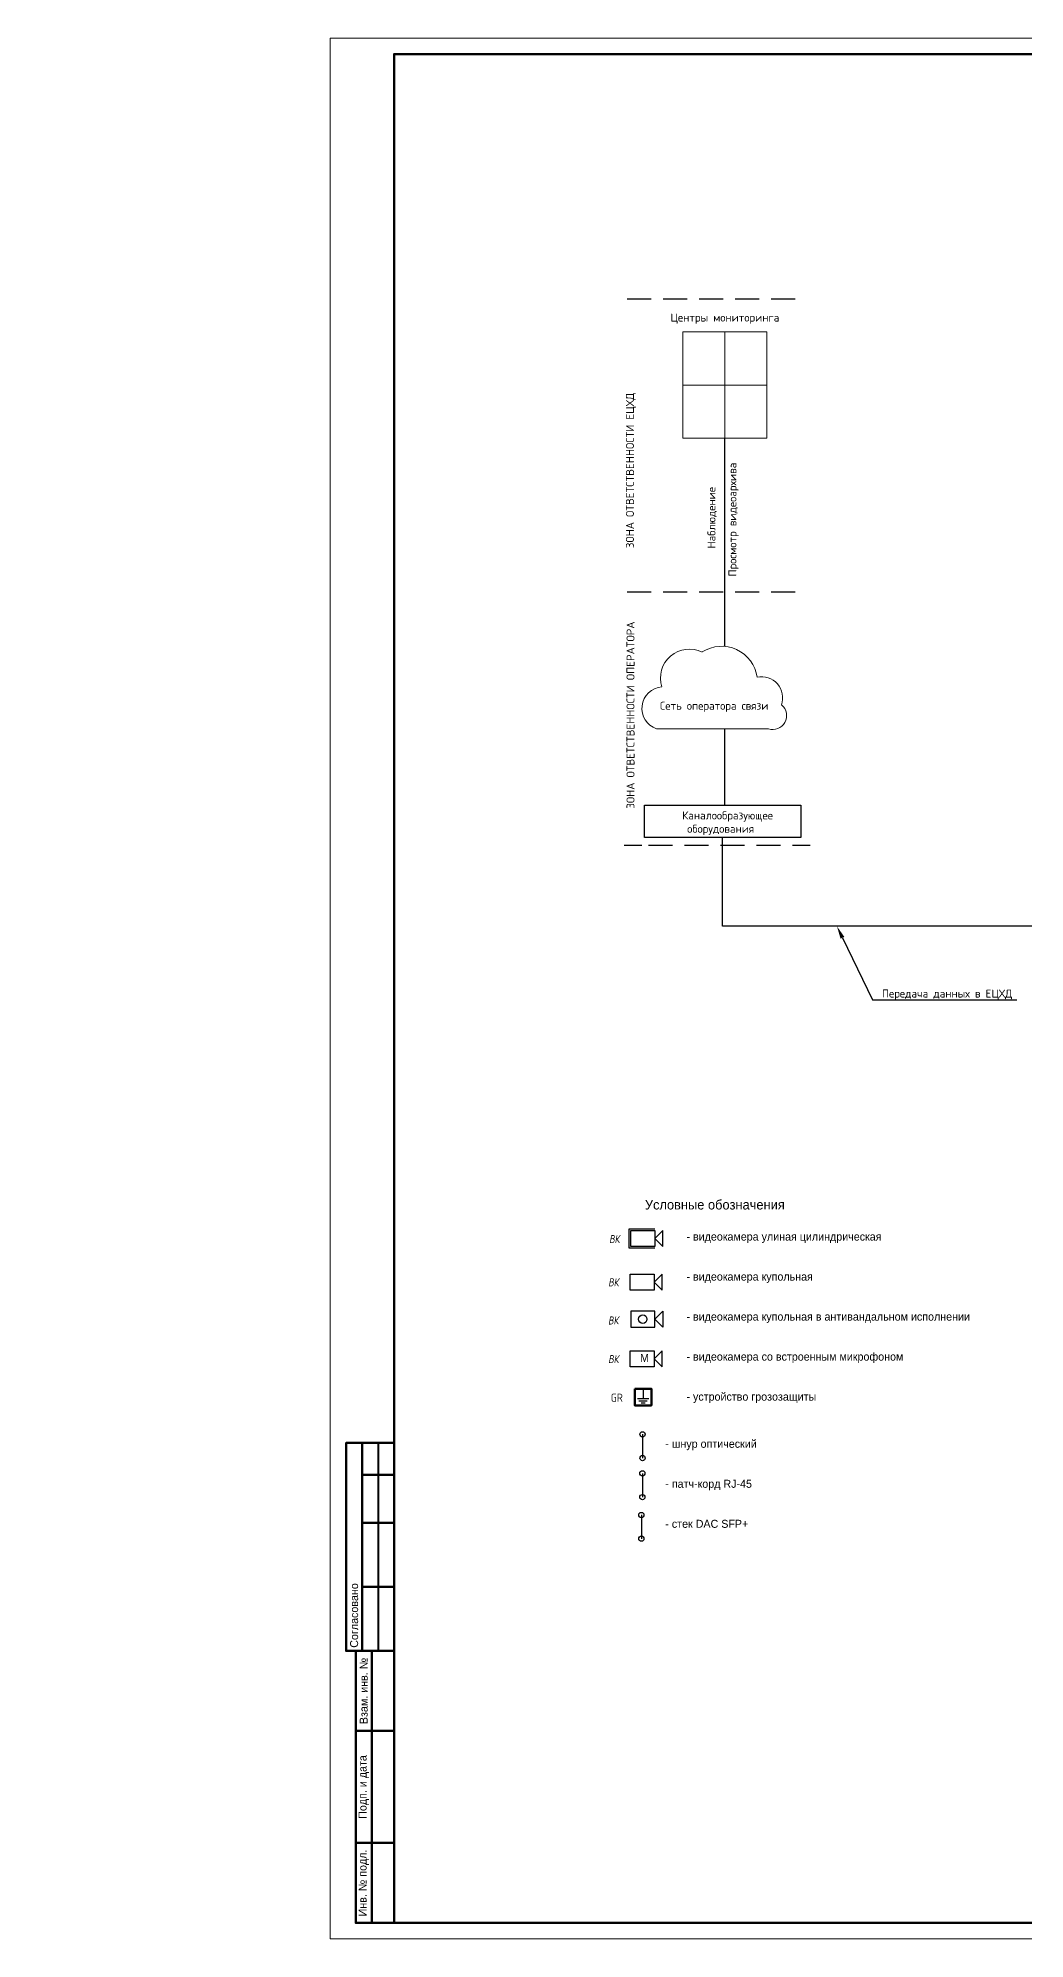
# Model space of a CAD drawing. Header units: millimetres. Extents: x -495897 to 1376592, y -28539 to 470976.
# Drawn here: x 889314 to 920157, y 411576 to 470976 of the extents above; entities that cross this region are included whole.
import ezdxf
from ezdxf import colors
from ezdxf.entities.mleader import LeaderData, LeaderLine
from ezdxf.enums import TextEntityAlignment as Align
from ezdxf.math import Vec2, Vec3

# ---------------------------------------------------------------- set-up
doc = ezdxf.new("R2010")
doc.units = ezdxf.units.MM
doc.set_wipeout_variables(frame=1)
for name, color, linetype, lineweight in [('__ФОРМАТ', 7, 'Continuous', 40), ('E-Данные-G', 140, 'Continuous', 35), ('RC-Видеонаблюдение', 5, 'Continuous', 30), ('RC-Выноски', 7, 'Continuous', 0), ('лс', 5, 'Continuous', 30), ('НО ВН - ВК', 164, 'Continuous', 50)]:
    doc.layers.add(name, color=color, linetype=linetype, lineweight=lineweight)
for name, color, linetype in [('_ОС_1 этаж', 7, 'Continuous'), ('PDF _ОХР', 7, 'Continuous'), ('PDF _Текст', 7, 'Continuous'), ('RC-Позиционные_обозначения', 7, 'Continuous')]:
    doc.layers.add(name, color=color, linetype=linetype)
doc.layers.add('PDF _СОТ', color=7, linetype='Continuous', true_color=0xb82d00)
doc.layers.add('Границы листа', color=7, linetype='Continuous', lineweight=0, plot=False)
doc.styles.add('ALG_Mipgost', font='')
doc.styles.add('ICOCPEUR', font='isocpeur.ttf', dxfattribs={"height": 250})
doc.styles.add('ISOCPEUR', font='isocpeur.ttf', dxfattribs={"width": 0.9, "height": 350})
doc.styles.add('KOSTY_STYLE', font='isocpeur.ttf')
doc.styles.add('Mipgost', font='', dxfattribs={"height": 500})
doc.styles.add('Mipgost_5', font='', dxfattribs={"height": 250})
doc.styles.add('RubezhCAD', font='', dxfattribs={"oblique": 10})
doc.styles.get("Standard").update_dxf_attribs({"font": ''})
doc.styles.get('ALG_Mipgost').set_extended_font_data('Mipgost')
doc.styles.get('Mipgost').set_extended_font_data('Mipgost')
doc.styles.get('Mipgost_5').set_extended_font_data('Mipgost')
doc.styles.get('RubezhCAD').set_extended_font_data('GOST type A')
doc.styles.get('Standard').set_extended_font_data('GOST type B')

# ---------------------------------------------------------------- blocks, each defined once
blk = doc.blocks.new('*U992')
for p, q in [((5, 155), (5, 90)), ((15, 155), (15, 90))]:
    blk.add_line(p, q)
at = {"lineweight": -2}
for p, q in [((10, 155), (10, 90)), ((10, 145), (20, 145)), ((10, 130), (20, 130)), ((10, 110), (20, 110)), ((13, 90), (13, 5)), ((8, 65), (20, 65)), ((8, 30), (20, 30))]:
    blk.add_line(p, q, dxfattribs=at)
blk.add_lwpolyline([(20, 5), (836, 5), (836, 589), (20, 589)], close=True, dxfattribs=at)
for points in [[(20, 155), (5, 155), (5, 90), (8, 90)], [(20, 5), (8, 5), (8, 90), (20, 90)]]:
    blk.add_lwpolyline(points, dxfattribs=at)
at = {"layer": 'Границы листа'}
blk.add_lwpolyline([(841, 0), (0, 0), (0, 594), (841, 594)], close=True, dxfattribs=at)
at = {"lineweight": 30, "style": 'Mipgost_5'}
blk.add_text('Согласовано', height=2.5, rotation=90, dxfattribs=at).set_placement((7.5, 91), align=Align.MIDDLE_LEFT)
for s, p in [('Взам. инв. №', (10.5, 77.5)), ('Подп. и дата', (10.5, 47.5)), ('Инв. № подл.', (10.5, 17.5))]:
    blk.add_text(s, height=2.5, rotation=90, dxfattribs=at).set_placement(p, align=Align.MIDDLE)
at = {"lineweight": 13, "oblique": 10, "flags": 8}
blk.add_attdef('ФОРМАТ', (801.94, 1.12), '', height=3, dxfattribs=at)
blk = doc.blocks.new('RC-UGO-CAM-03')
blk.add_wipeout([(3.74, 0), (6.24, 2.5), (6.24, -2.5)])
blk.add_wipeout([(-3.74, -2.5), (-3.74, 2.5), (3.74, 2.5), (3.74, -2.5)])
for p, q in [((3.74, 0), (6.24, 2.5)), ((6.24, 2.5), (6.24, -2.5)), ((3.74, 0), (6.24, -2.5))]:
    blk.add_line(p, q)
blk.add_lwpolyline([(3.74, 3), (-4.24, 3), (-4.24, -3), (3.74, -3)])
blk.add_lwpolyline([(3.74, -2.5), (3.74, 2.5), (-3.74, 2.5), (-3.74, -2.5), (3.74, -2.5)], close=True)
blk.add_attdef('PSTN', text='', height=2.5).set_placement((4.63, 3.28), align=Align.BOTTOM_LEFT)
blk = doc.blocks.new('RC-UGO-CAM-01')
at = {"color": 1}
blk.add_wipeout([(3.74, 0), (6.24, 2.5), (6.24, -2.5)], dxfattribs=at)
blk.add_wipeout([(-3.74, -2.5), (-3.74, 2.5), (3.74, 2.5), (3.74, -2.5)], dxfattribs=at)
for p, q in [((3.74, 0), (6.24, 2.5)), ((6.24, 2.5), (6.24, -2.5)), ((3.74, 0), (6.24, -2.5))]:
    blk.add_line(p, q, dxfattribs=at)
blk.add_lwpolyline([(3.74, -2.5), (3.74, 2.5), (-3.74, 2.5), (-3.74, -2.5), (3.74, -2.5)], close=True, dxfattribs=at)
blk.add_attdef('PSTN', text='', height=2.5).set_placement((4.63, 3.28), align=Align.BOTTOM_LEFT)
blk = doc.blocks.new('RC-UGO-CAM-02')
at = {"color": 1}
blk.add_wipeout([(-3.74, -2.5), (-3.74, 2.5), (3.74, 2.5), (3.74, -2.5)], dxfattribs=at)
for p, q in [((3.74, 0), (6.24, 2.5)), ((6.24, 2.5), (6.24, -2.5)), ((3.74, 0), (6.24, -2.5))]:
    blk.add_line(p, q, dxfattribs=at)
blk.add_lwpolyline([(3.74, -2.5), (3.74, 2.5), (-3.74, 2.5), (-3.74, -2.5), (3.74, -2.5)], close=True, dxfattribs=at)
blk.add_circle((0, 0), 1.33, dxfattribs=at)
blk.add_attdef('PSTN', text='', height=2.5).set_placement((4.63, 3.28), align=Align.BOTTOM_LEFT)
blk = doc.blocks.new('грозозащита')
blk.add_wipeout([(-262, 0), (-262, 520), (262, 520), (262, 0)])
at = {"color": 7}
for p, q in [((0, 201), (-177, 201)), ((0, 132), (-128, 132)), ((62, 70), (-62, 70)), ((0, 482), (0, 201)), ((177, 201), (0, 201)), ((124, 132), (0, 132))]:
    blk.add_line(p, q, dxfattribs=at)
at = {"layer": 'НО ВН - ВК'}
blk.add_line((-262, 0), (-262, 520), dxfattribs=at)
at = {"layer": 'НО ВН - ВК', "color": 6}
blk.add_lwpolyline([(-262, 520), (262, 520), (262, 0), (-262, 0)], close=True, dxfattribs=at)

msp = doc.modelspace()

# ---------------------------------------------------------------- linework, layer by layer
at = {"layer": '_ОС_1 этаж'}
msp.add_lwpolyline([(908266.909, 445996.329), (908266.909, 447001.772), (913152.715, 447001.772), (913152.715, 445996.329)], close=True, dxfattribs=at)
at = {"layer": 'PDF _ОХР', "linetype": 'Continuous', "lineweight": 20}
for p, q in [((909466.098, 461792.368), (909466.098, 458477.039)), ((909466.098, 461792.368), (912089.495, 461792.368)), ((910777.796, 461792.368), (910777.796, 458477.039)), ((912089.495, 458477.039), (912089.495, 461792.368))]:
    msp.add_line(p, q, dxfattribs=at)
at = {"layer": 'PDF _ОХР', "color": 30, "linetype": 'Continuous', "lineweight": 30, "true_color": 0xf26722}
for points in [[(907723.041, 462827.617), (908474.402, 462827.617)], [(908847.96, 462827.617), (909599.322, 462827.617)], [(909972.88, 462827.617), (910724.241, 462827.617)], [(911097.799, 462827.617), (911849.161, 462827.617)], [(912222.719, 462827.617), (912974.08, 462827.617)], [(907723.041, 453671.722), (908474.402, 453671.722)], [(908847.96, 453671.722), (909599.322, 453671.722)], [(909972.88, 453671.722), (910724.241, 453671.722)], [(911097.799, 453671.722), (911849.161, 453671.722)], [(912222.719, 453671.722), (912974.08, 453671.722)], [(907632.479, 445754.835), (908179.046, 445754.835)], [(908393.747, 445754.835), (909145.109, 445754.835)], [(909518.667, 445754.835), (910270.028, 445754.835)], [(910643.587, 445754.835), (911394.948, 445754.835)], [(911768.506, 445754.835), (912519.867, 445754.835)], [(912893.426, 445754.835), (913439.993, 445754.835)]]:
    msp.add_lwpolyline(points, dxfattribs=at)
at = {"layer": 'PDF _ОХР', "linetype": 'Continuous', "lineweight": 20}
for points in [[(912089.495, 460132.581), (909466.098, 460132.581)], [(912089.495, 458477.039), (909466.098, 458477.039)], [(908646.649, 449388.748), (912140.267, 449388.748)]]:
    msp.add_lwpolyline(points, dxfattribs=at)
msp.add_lwpolyline([(910073.083, 451789.434, 0.656626067), (908806.25, 450698.547, 0.818795291), (908643.823, 449389.377)], format="xyb", dxfattribs=at)
for centre, radius, start, end in [((910677.872, 450846.898), 1122.797, 8.00352986, 122.57445556), ((911921.651, 450350.236), 664.339, 341.48803049, 101.64550361), ((912273.984, 449802.633), 435.11, 251.75170526, 50.07019337)]:
    msp.add_arc(centre, radius, start, end, dxfattribs=at)
at = {"layer": 'PDF _СОТ', "color": 6, "lineweight": 25}
msp.add_lwpolyline([(908208.437, 427345.012), (908207.379, 426602.86)], dxfattribs=at)
at = {"layer": 'PDF _СОТ', "color": 0, "lineweight": 25}
msp.add_lwpolyline([(908202.267, 426125.557), (908201.208, 425383.405)], dxfattribs=at)
at = {"layer": 'PDF _СОТ', "color": 32, "lineweight": 25, "true_color": 0xcd6928}
msp.add_lwpolyline([(908169.442, 424824.201), (908168.912, 424082.695)], dxfattribs=at)
at = {"layer": 'PDF _СОТ', "color": 6, "lineweight": 25}
for centre in [(908207.379, 427346.07), (908207.379, 426602.86)]:
    msp.add_circle(centre, 81.492, dxfattribs=at)
at = {"layer": 'PDF _СОТ', "color": 0, "lineweight": 25}
for centre in [(908201.208, 426126.615), (908201.208, 425383.405)]:
    msp.add_circle(centre, 81.492, dxfattribs=at)
at = {"layer": 'PDF _СОТ', "color": 32, "lineweight": 25, "true_color": 0xcd6928}
for centre in [(908168.383, 424825.259), (908168.912, 424082.695)]:
    msp.add_circle(centre, 81.492, dxfattribs=at)
at = {"layer": 'лс', "color": 4}
for points in [[(910777.796, 451965.24), (910777.796, 458477.039)], [(910777.796, 447001.772), (910777.796, 449388.748)], [(936081.505, 443219.518), (910709.812, 443219.518), (910709.812, 443219.518), (910709.812, 445996.329)]]:
    msp.add_lwpolyline(points, dxfattribs=at)

# ---------------------------------------------------------------- block references
at = {"layer": '__ФОРМАТ', "lineweight": 60, "xscale": 99.9999999999996, "yscale": 99.9999999999996, "zscale": 99.9999999999996}
msp.add_blockref('*U992', (898442.241, 411575.602), dxfattribs=at)

# ---------------------------------------------------------------- texts
at = {"color": 7, "lineweight": 13, "insert": (910464.913, 434518.154), "char_height": 300, "width": 20045.34514, "attachment_point": 5, "style": 'ALG_Mipgost'}
msp.add_mtext('Условные обозначения', dxfattribs=at)
at = {"color": 0, "lineweight": 30, "insert": (907400.262, 428489.715), "char_height": 250, "width": 479.75, "attachment_point": 5, "style": 'ISOCPEUR'}
msp.add_mtext('GR', dxfattribs=at)
at = {"layer": 'E-Данные-G', "color": 7, "lineweight": 20, "char_height": 250, "width": 26159.17703, "attachment_point": 1, "style": 'Mipgost'}
for s, insert in [('\\pi13079.58852;\\P\\pi0;\\P- видеокамера улиная цилиндрическая\\P\\P\\P- видеокамера купольная\\P\\P\\P- видеокамера купольная в антивандальном исполнении\\P\\P\\P- видеокамера со встроенным микрофоном\\P\\P\\P- устройство грозозащиты', (909578.716, 434482.355)), ('\\pi13079.58852;\\P\\pi0;\\P\\P\\P\\P- шнур оптический\\P\\P\\P- патч-корд RJ-45\\P\\P\\P- стек DAC SFP+', (908917.8, 429257.834))]:
    msp.add_mtext(s, dxfattribs=dict(at, insert=insert))
at = {"layer": 'PDF _Текст', "linetype": 'Continuous', "lineweight": 20, "char_height": 250, "attachment_point": 7, "style": 'KOSTY_STYLE'}
for s, insert in [('Центры мониторинга', (909076.996, 462047.173)), ('Сеть оператора связи', (908749.263, 449918.897)), ('Каналообразующее\\P оборудования', (909442.759, 446073.543))]:
    msp.add_mtext(s, dxfattribs=dict(at, insert=insert))
at = {"layer": 'PDF _Текст', "linetype": 'Continuous', "lineweight": 20, "char_height": 250, "attachment_point": 7, "rotation": 90, "style": 'KOSTY_STYLE'}
for s, insert in [('ЗОНА ОТВЕТСТВЕННОСТИ ЕЦХД', (908005.393, 455034.36)), ('Просмотр видеоархива', (911207.924, 454150.156)), ('Наблюдение', (910525.485, 455024.622)), ('ЗОНА ОТВЕТСТВЕННОСТИ ОПЕРАТОРА', (907955.39, 446892.489))]:
    msp.add_mtext(s, dxfattribs=dict(at, insert=insert))

# ---------------------------------------------------------------- leaders
at = {"layer": 'RC-Выноски', "linetype": 'Continuous', "ltscale": 15}
ml = msp.add_multileader_mtext('Standard', dxfattribs=at)
ml.set_content('В ЛВС здания школы', color=256, style='Mipgost_5')
ml.set_leader_properties()
ml.build(insert=Vec2(0, 0))
ml.multileader.update_dxf_attribs({"has_text_frame": 1, "text_left_attachment_type": 6, "text_right_attachment_type": 6, "dogleg_length": 2, "arrow_head_size": 400, "scale": 100})
ctx = ml.context
ctx.base_point, ctx.scale, ctx.char_height, ctx.arrow_head_size, ctx.landing_gap_size, ctx.plane_origin = Vec3(949886.146, 443728.29), 100, 250, 400, 100, Vec3(424996.536, 405326.209)
ctx.left_attachment, ctx.right_attachment, ctx.text_align_type = 6, 6, 2
notes = []
notes.append((ctx, [(1, (1, 1, 0), (952848.825, 443728.29), (-1, 0), 200, [(0, [(952848.825, 442073.499)], 0, [])])]))
ctx.mtext.insert, ctx.mtext.width, ctx.mtext.alignment, ctx.mtext.flow_direction = Vec3(952548.825, 444028.29), 4609.04485, 3, 5
ml = msp.add_multileader_mtext('Standard', dxfattribs=at)
ml.set_content('Передача данных в ЕЦХД', color=256, style='ICOCPEUR')
ml.set_leader_properties()
ml.build(insert=Vec2(0, 0))
ml.multileader.update_dxf_attribs({"has_text_frame": 1, "text_left_attachment_type": 6, "text_right_attachment_type": 6, "dogleg_length": 2, "arrow_head_size": 400, "scale": 100})
ctx = ml.context
ctx.base_point, ctx.scale, ctx.char_height, ctx.arrow_head_size, ctx.landing_gap_size, ctx.plane_origin = Vec3(915587.81, 440917.708), 100, 250, 400, 100, Vec3(386693.228, 405971.475)
ctx.left_attachment, ctx.right_attachment = 6, 6
notes.append((ctx, [(0, (1, 1, 0), (915387.81, 440917.708), (1, 0), 200, [(0, [(914280.768, 443219.518)], 0, [])])]))
ctx.mtext.insert, ctx.mtext.width, ctx.mtext.flow_direction = Vec3(915687.81, 441242.708), 4609.04485, 5
for ctx, leaders in notes:
    for number, flags, end, landing, length, lines in leaders:
        leader = LeaderData()
        leader.index, (leader.has_last_leader_line, leader.has_dogleg_vector, leader.attachment_direction) = number, flags
        leader.last_leader_point, leader.dogleg_vector, leader.dogleg_length = Vec3(end), Vec3(landing), length
        for number, points, colour, breaks in lines:
            line = LeaderLine()
            line.index, line.vertices, line.color, line.breaks = number, Vec3.list(points), colors.encode_raw_color(colour), breaks
            leader.lines.append(line)
        ctx.leaders.append(leader)

# ---------------------------------------------------------------- next in the draw order: block references
msp.add_blockref('грозозащита', (908222.356, 428248.519))
at = {"layer": 'RC-Видеонаблюдение'}
ref = msp.add_blockref('RC-UGO-CAM-03', (908215.213, 433463.276), dxfattribs=dict(at, xscale=-99.99999999999999, yscale=99.99999999999999, zscale=99.99999999999999, rotation=180))
ref.add_attrib('PSTN', 'ВК', (907165.706, 433318.323), dxfattribs={"layer": 'RC-Позиционные_обозначения', "height": 250, "rotation": 0.74302113, "style": 'RubezhCAD', "oblique": 10})
ref = msp.add_blockref('RC-UGO-CAM-01', (908197.589, 432100.661), dxfattribs=dict(at, xscale=-100, yscale=100, zscale=100, rotation=180))
ref.add_attrib('PSTN', 'ВК', (907135.146, 431969.594), dxfattribs={"layer": 'RC-Позиционные_обозначения', "height": 250, "style": 'RubezhCAD', "oblique": 10})
ref = msp.add_blockref('RC-UGO-CAM-02', (908211.663, 430943.318), dxfattribs=dict(at, xscale=100, yscale=100, zscale=100))
ref.add_attrib('PSTN', 'ВК', (907131.988, 430775.229), dxfattribs={"layer": 'RC-Позиционные_обозначения', "height": 250, "rotation": 0.94291701, "style": 'RubezhCAD', "oblique": 10})
ref = msp.add_blockref('RC-UGO-CAM-01', (908197.589, 429700.733), dxfattribs=dict(at, xscale=-100, yscale=100, zscale=100, rotation=180))
ref.add_attrib('PSTN', 'ВК', (907135.146, 429569.665), dxfattribs={"layer": 'RC-Позиционные_обозначения', "height": 250, "style": 'RubezhCAD', "oblique": 10})

# ---------------------------------------------------------------- next in the draw order: texts
at = {"layer": 'E-Данные-G', "color": 1, "lineweight": 20, "insert": (908128.449, 429857.874), "char_height": 250, "attachment_point": 1, "style": 'Mipgost'}
msp.add_mtext('М', dxfattribs=at)

doc.saveas('drawing.dxf')
